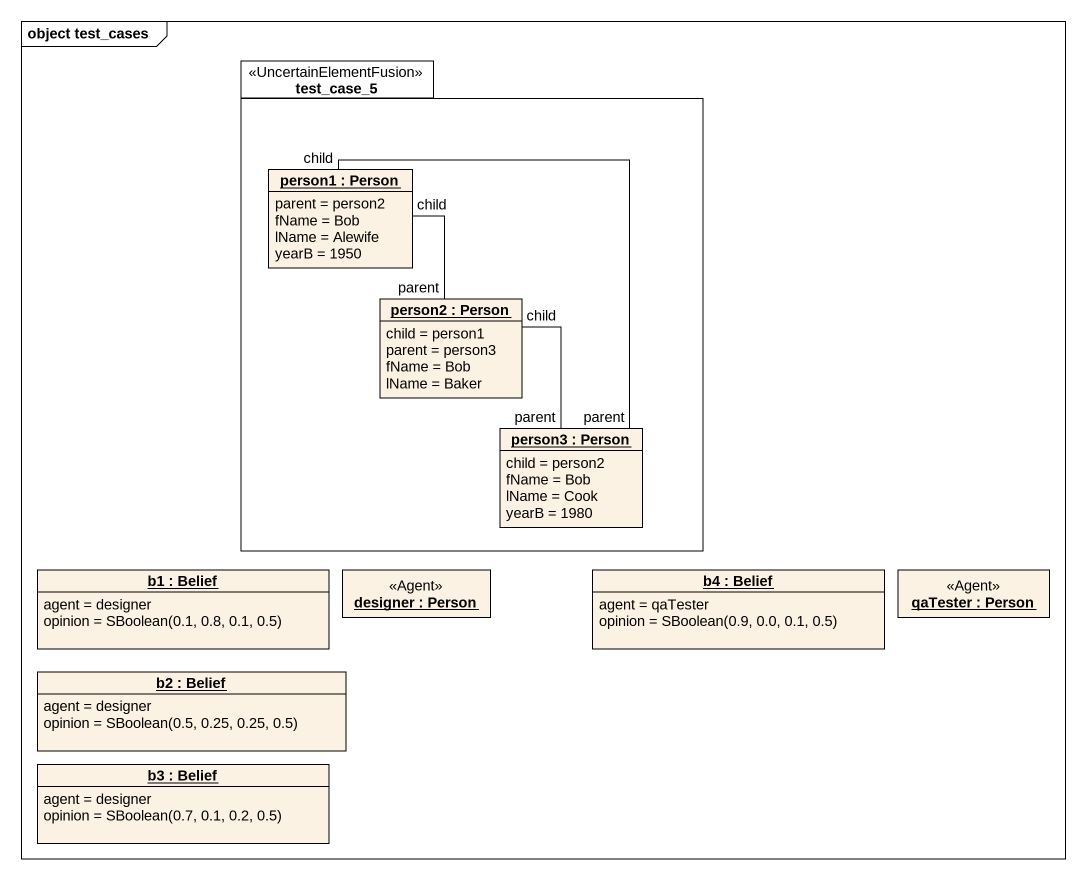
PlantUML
@startuml
mainframe object test_cases
hide circle
hide empty members
package test_case_5 <<UncertainElementFusion>> {
  object "person1 : Person" as person1 {
    parent = person2
    fName = Bob
    lName = Alewife
    yearB = 1950
  }
  object "person2 : Person" as person2 {
    child = person1
    parent = person3
    fName = Bob
    lName = Baker
  }
  object "person3 : Person" as person3 {
    child = person2
    fName = Bob
    lName = Cook
    yearB = 1980
  }
}
object "b1 : Belief" as b1 {
  agent = designer
  opinion = SBoolean(0.1, 0.8, 0.1, 0.5)
}
object "designer : Person" as designer <<Agent>>
object "b4 : Belief" as b4 {
  agent = qaTester
  opinion = SBoolean(0.9, 0.0, 0.1, 0.5)
}
object "qaTester : Person" as qaTester <<Agent>>
object "b2 : Belief" as b2 {
  agent = designer
  opinion = SBoolean(0.5, 0.25, 0.25, 0.5)
}
object "b3 : Belief" as b3 {
  agent = designer
  opinion = SBoolean(0.7, 0.1, 0.2, 0.5)
}
person1 -- person2 : child\nparent
person1 -- person3 : child\nparent
person2 -- person3 : child\nparent
@enduml
